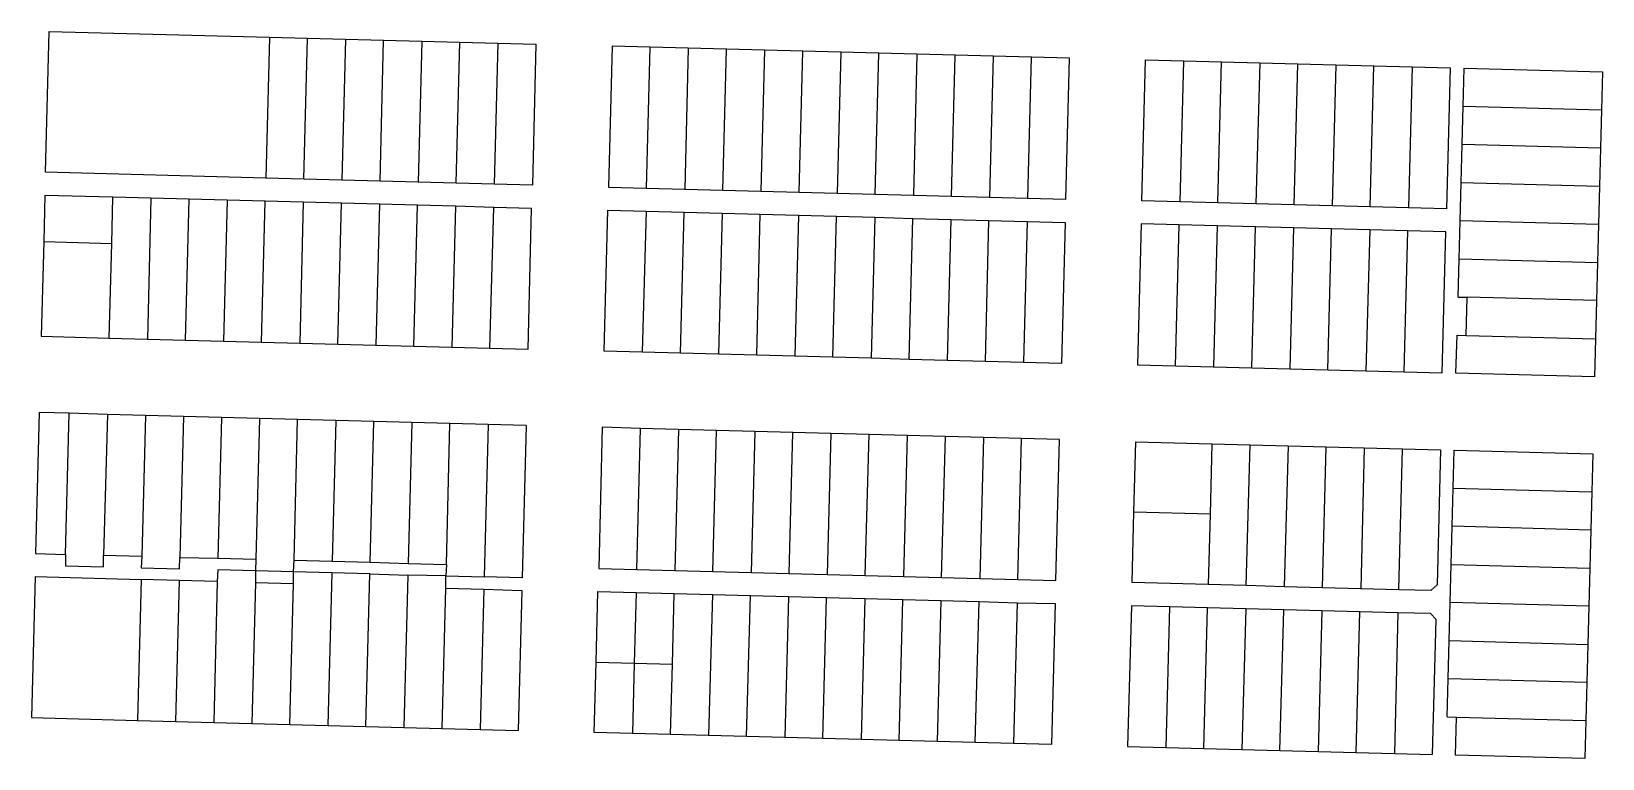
# Model space of a CAD drawing. Header units: inches. Extents: x 486468 to 494399, y 5455955 to 5460553.
# Drawn here: x 486482.7 to 486897.3, y 5456558.5 to 5456750.3 of the extents above; entities that cross this region are included whole.
import ezdxf

# ---------------------------------------------------------------- set-up
doc = ezdxf.new("R2010")
doc.units = ezdxf.units.IN
doc.header["$MEASUREMENT"] = 0
doc.layers.add('ParcelLines', color=10, linetype='Continuous')

msp = doc.modelspace()

# ---------------------------------------------------------------- linework, layer by layer
at = {"layer": 'ParcelLines', "color": 1}
for p, q in [((486486.372, 5456713.119), (486487.322, 5456750.271)), ((486487.322, 5456750.271), (486545.474, 5456748.751)), ((486545.474, 5456748.751), (486544.524, 5456711.58)), ((486545.474, 5456748.751), (486555.524, 5456748.491)), ((486555.524, 5456748.491), (486565.574, 5456748.231)), ((486565.574, 5456748.231), (486575.624, 5456747.971)), ((486574.675, 5456710.78), (486575.624, 5456747.971)), ((486575.624, 5456747.971), (486585.673, 5456747.701)), ((486585.673, 5456747.701), (486595.723, 5456747.44)), ((486595.723, 5456747.44), (486605.772, 5456747.18)), ((486605.772, 5456747.18), (486615.821, 5456746.92)), ((486615.821, 5456746.92), (486614.872, 5456709.719)), ((486635.92, 5456746.369), (486634.971, 5456709.219)), ((486645.969, 5456746.109), (486635.92, 5456746.369)), ((486645.02, 5456708.949), (486645.969, 5456746.109)), ((486656.019, 5456745.849), (486645.969, 5456746.109)), ((486666.068, 5456745.589), (486656.019, 5456745.849)), ((486676.168, 5456745.319), (486666.068, 5456745.589)), ((486676.168, 5456745.319), (486675.168, 5456708.148)), ((486686.217, 5456745.059), (486676.168, 5456745.319)), ((486685.268, 5456707.888), (486686.217, 5456745.059)), ((486696.266, 5456744.789), (486686.217, 5456745.059)), ((486706.316, 5456744.529), (486696.266, 5456744.789)), ((486716.365, 5456744.268), (486706.316, 5456744.529)), ((486716.365, 5456744.268), (486715.416, 5456707.088)), ((486726.414, 5456744.008), (486716.365, 5456744.268)), ((486736.514, 5456743.738), (486726.414, 5456744.008)), ((486746.563, 5456743.478), (486736.514, 5456743.738)), ((486756.613, 5456743.218), (486746.563, 5456743.478)), ((486755.662, 5456706.017), (486756.613, 5456743.218)), ((486775.674, 5456705.604), (486776.651, 5456742.784)), ((486776.651, 5456742.784), (486786.705, 5456742.521)), ((486786.705, 5456742.521), (486785.727, 5456705.34)), ((486786.705, 5456742.521), (486796.758, 5456742.257)), ((486795.78, 5456705.076), (486796.758, 5456742.257)), ((486796.758, 5456742.257), (486806.812, 5456741.994)), ((486806.812, 5456741.994), (486805.834, 5456704.812)), ((486806.812, 5456741.994), (486816.866, 5456741.73)), ((486815.887, 5456704.548), (486816.866, 5456741.73)), ((486816.866, 5456741.73), (486826.92, 5456741.467)), ((486826.92, 5456741.467), (486825.94, 5456704.284)), ((486826.92, 5456741.467), (486836.974, 5456741.203)), ((486835.994, 5456704.02), (486836.974, 5456741.203)), ((486836.974, 5456741.203), (486847.028, 5456740.94)), ((486847.028, 5456740.94), (486846.047, 5456703.756)), ((486847.028, 5456740.94), (486857.081, 5456740.676)), ((486857.081, 5456740.676), (486856.1, 5456703.491)), ((486860.471, 5456730.523), (486860.737, 5456740.581)), ((486860.737, 5456740.581), (486897.296, 5456739.622)), ((486897.296, 5456739.622), (486897.03, 5456729.564)), ((486860.206, 5456720.465), (486860.471, 5456730.523)), ((486860.471, 5456730.523), (486897.03, 5456729.564)), ((486897.03, 5456729.564), (486896.764, 5456719.506)), ((486859.94, 5456710.407), (486860.206, 5456720.465)), ((486896.764, 5456719.506), (486860.206, 5456720.465)), ((486896.764, 5456719.506), (486896.498, 5456709.448)), ((486544.524, 5456711.58), (486486.372, 5456713.119)), ((486554.575, 5456711.32), (486544.524, 5456711.58)), ((486564.625, 5456711.05), (486554.575, 5456711.32)), ((486574.675, 5456710.78), (486564.625, 5456711.05)), ((486584.724, 5456710.52), (486574.675, 5456710.78)), ((486594.773, 5456710.259), (486584.724, 5456710.52)), ((486604.823, 5456709.989), (486594.773, 5456710.259)), ((486614.872, 5456709.719), (486604.823, 5456709.989)), ((486634.971, 5456709.219), (486645.02, 5456708.949)), ((486645.02, 5456708.949), (486655.07, 5456708.689)), ((486655.07, 5456708.689), (486665.119, 5456708.419)), ((486665.119, 5456708.419), (486675.168, 5456708.148)), ((486859.675, 5456700.35), (486859.94, 5456710.407)), ((486859.94, 5456710.407), (486896.498, 5456709.448)), ((486896.498, 5456709.448), (486896.232, 5456699.39)), ((486486.222, 5456707.019), (486485.912, 5456694.869)), ((486504.173, 5456706.539), (486486.222, 5456707.019)), ((486503.863, 5456694.369), (486504.173, 5456706.539)), ((486514.223, 5456706.269), (486504.173, 5456706.539)), ((486514.223, 5456706.269), (486513.274, 5456669.129)), ((486524.273, 5456706.01), (486514.223, 5456706.269)), ((486523.324, 5456668.869), (486524.273, 5456706.01)), ((486534.324, 5456705.75), (486524.273, 5456706.01)), ((486534.324, 5456705.75), (486533.375, 5456668.599)), ((486544.374, 5456705.48), (486534.324, 5456705.75)), ((486554.425, 5456705.21), (486544.374, 5456705.48)), ((486554.425, 5456705.21), (486553.476, 5456668.069)), ((486564.475, 5456704.95), (486554.425, 5456705.21)), ((486574.525, 5456704.68), (486564.475, 5456704.95)), ((486574.525, 5456704.68), (486573.576, 5456667.529)), ((486584.574, 5456704.419), (486574.525, 5456704.68)), ((486583.575, 5456667.268), (486584.574, 5456704.419)), ((486594.624, 5456704.149), (486584.574, 5456704.419)), ((486604.673, 5456703.879), (486594.624, 5456704.149)), ((486675.168, 5456708.148), (486685.268, 5456707.888)), ((486685.268, 5456707.888), (486695.317, 5456707.618)), ((486695.317, 5456707.618), (486705.366, 5456707.348)), ((486705.366, 5456707.348), (486715.416, 5456707.088)), ((486715.416, 5456707.088), (486725.465, 5456706.817)), ((486725.465, 5456706.817), (486735.514, 5456706.547)), ((486735.514, 5456706.547), (486745.614, 5456706.287)), ((486745.614, 5456706.287), (486755.662, 5456706.017)), ((486785.727, 5456705.34), (486775.674, 5456705.604)), ((486795.78, 5456705.076), (486785.727, 5456705.34)), ((486805.834, 5456704.812), (486795.78, 5456705.076)), ((486815.887, 5456704.548), (486805.834, 5456704.812)), ((486825.94, 5456704.284), (486815.887, 5456704.548)), ((486835.994, 5456704.02), (486825.94, 5456704.284)), ((486614.672, 5456703.619), (486604.673, 5456703.879)), ((486613.723, 5456666.468), (486614.672, 5456703.619)), ((486633.821, 5456665.968), (486634.771, 5456703.119)), ((486634.771, 5456703.119), (486644.87, 5456702.849)), ((486644.87, 5456702.849), (486643.87, 5456665.698)), ((486644.87, 5456702.849), (486654.92, 5456702.578)), ((486654.92, 5456702.578), (486664.969, 5456702.318)), ((486664.969, 5456702.318), (486664.019, 5456665.158)), ((486664.969, 5456702.318), (486675.018, 5456702.048)), ((486674.068, 5456664.888), (486675.018, 5456702.048)), ((486675.018, 5456702.048), (486685.068, 5456701.788)), ((486685.068, 5456701.788), (486695.167, 5456701.518)), ((486694.167, 5456664.338), (486695.167, 5456701.518)), ((486695.167, 5456701.518), (486705.217, 5456701.248)), ((486705.217, 5456701.248), (486704.266, 5456664.068)), ((486705.217, 5456701.248), (486715.266, 5456700.978)), ((486715.266, 5456700.978), (486725.315, 5456700.717)), ((486725.315, 5456700.717), (486724.365, 5456663.526)), ((486725.315, 5456700.717), (486735.364, 5456700.447)), ((486735.364, 5456700.447), (486745.413, 5456700.187)), ((486745.413, 5456700.187), (486755.512, 5456699.917)), ((486755.512, 5456699.917), (486754.513, 5456662.716)), ((486846.047, 5456703.756), (486835.994, 5456704.02)), ((486856.1, 5456703.491), (486846.047, 5456703.756)), ((486859.41, 5456690.292), (486859.675, 5456700.35)), ((486896.232, 5456699.39), (486859.675, 5456700.35)), ((486775.514, 5456699.512), (486774.536, 5456662.331)), ((486785.567, 5456699.248), (486775.514, 5456699.512)), ((486784.589, 5456662.066), (486785.567, 5456699.248)), ((486795.62, 5456698.984), (486785.567, 5456699.248)), ((486795.62, 5456698.984), (486794.642, 5456661.802)), ((486805.673, 5456698.72), (486795.62, 5456698.984)), ((486804.695, 5456661.538), (486805.673, 5456698.72)), ((486815.727, 5456698.456), (486805.673, 5456698.72)), ((486815.727, 5456698.456), (486814.747, 5456661.273)), ((486825.78, 5456698.192), (486815.727, 5456698.456)), ((486824.8, 5456661.009), (486825.78, 5456698.192)), ((486835.833, 5456697.928), (486825.78, 5456698.192)), ((486835.833, 5456697.928), (486834.853, 5456660.744)), ((486845.886, 5456697.664), (486835.833, 5456697.928)), ((486844.905, 5456660.48), (486845.886, 5456697.664)), ((486855.939, 5456697.4), (486845.886, 5456697.664)), ((486854.958, 5456660.215), (486855.939, 5456697.4)), ((486896.232, 5456699.39), (486895.966, 5456689.332)), ((486485.912, 5456694.869), (486485.272, 5456669.868)), ((486485.912, 5456694.869), (486503.863, 5456694.369)), ((486503.223, 5456669.388), (486503.863, 5456694.369)), ((486859.144, 5456680.234), (486859.41, 5456690.292)), ((486859.41, 5456690.292), (486895.966, 5456689.332)), ((486895.966, 5456689.332), (486895.701, 5456679.274)), ((486859.144, 5456680.234), (486861.58, 5456680.17)), ((486861.315, 5456670.113), (486861.58, 5456680.17)), ((486895.701, 5456679.274), (486861.58, 5456680.17)), ((486895.701, 5456679.274), (486895.435, 5456669.216)), ((486485.272, 5456669.868), (486503.223, 5456669.388)), ((486503.223, 5456669.388), (486513.274, 5456669.129)), ((486513.274, 5456669.129), (486523.324, 5456668.869)), ((486523.324, 5456668.869), (486533.375, 5456668.599)), ((486533.375, 5456668.599), (486543.425, 5456668.329)), ((486543.425, 5456668.329), (486553.476, 5456668.069)), ((486553.476, 5456668.069), (486563.526, 5456667.799)), ((486563.526, 5456667.799), (486573.576, 5456667.529)), ((486573.576, 5456667.529), (486583.575, 5456667.268)), ((486583.575, 5456667.268), (486593.624, 5456667.008)), ((486593.624, 5456667.008), (486603.674, 5456666.738)), ((486603.674, 5456666.738), (486613.723, 5456666.468)), ((486858.613, 5456660.119), (486858.879, 5456670.177)), ((486858.879, 5456670.177), (486861.315, 5456670.113)), ((486861.315, 5456670.113), (486895.435, 5456669.216)), ((486895.435, 5456669.216), (486895.169, 5456659.157)), ((486643.87, 5456665.698), (486633.821, 5456665.968)), ((486653.969, 5456665.428), (486643.87, 5456665.698)), ((486664.019, 5456665.158), (486653.969, 5456665.428)), ((486674.068, 5456664.888), (486664.019, 5456665.158)), ((486684.118, 5456664.618), (486674.068, 5456664.888)), ((486694.167, 5456664.338), (486684.118, 5456664.618)), ((486704.266, 5456664.068), (486694.167, 5456664.338)), ((486714.316, 5456663.797), (486704.266, 5456664.068)), ((486724.365, 5456663.526), (486714.316, 5456663.797)), ((486734.414, 5456663.256), (486724.365, 5456663.526)), ((486744.464, 5456662.986), (486734.414, 5456663.256)), ((486754.513, 5456662.716), (486744.464, 5456662.986)), ((486774.536, 5456662.331), (486784.589, 5456662.066)), ((486784.589, 5456662.066), (486794.642, 5456661.802)), ((486794.642, 5456661.802), (486804.695, 5456661.538)), ((486804.695, 5456661.538), (486814.747, 5456661.273)), ((486814.747, 5456661.273), (486824.8, 5456661.009)), ((486824.8, 5456661.009), (486834.853, 5456660.744)), ((486834.853, 5456660.744), (486844.905, 5456660.48)), ((486844.905, 5456660.48), (486854.958, 5456660.215)), ((486895.169, 5456659.157), (486858.613, 5456660.119)), ((486484.722, 5456649.768), (486483.772, 5456612.567)), ((486492.672, 5456649.558), (486484.722, 5456649.768)), ((486491.673, 5456612.367), (486492.672, 5456649.558)), ((486502.723, 5456649.288), (486492.672, 5456649.558)), ((486512.773, 5456649.018), (486502.723, 5456649.288)), ((486512.773, 5456649.018), (486511.774, 5456611.867)), ((486522.774, 5456648.758), (486512.773, 5456649.018)), ((486522.774, 5456648.758), (486521.874, 5456611.567)), ((486532.824, 5456648.488), (486522.774, 5456648.758)), ((486542.875, 5456648.228), (486532.824, 5456648.488)), ((486552.925, 5456647.969), (486542.875, 5456648.228)), ((486551.976, 5456610.818), (486552.925, 5456647.969)), ((486562.976, 5456647.699), (486552.925, 5456647.969)), ((486562.976, 5456647.699), (486562.026, 5456610.568)), ((486573.025, 5456647.429), (486562.976, 5456647.699)), ((486583.074, 5456647.168), (486573.025, 5456647.429)), ((486583.074, 5456647.168), (486582.125, 5456609.967)), ((486593.124, 5456646.898), (486583.074, 5456647.168)), ((486592.175, 5456609.717), (486593.124, 5456646.898)), ((486603.173, 5456646.628), (486593.124, 5456646.898)), ((486613.222, 5456646.368), (486603.173, 5456646.628)), ((486613.222, 5456646.368), (486612.173, 5456606.167)), ((486633.321, 5456645.867), (486632.372, 5456608.667)), ((486643.371, 5456645.597), (486633.321, 5456645.867)), ((486653.42, 5456645.327), (486643.371, 5456645.597)), ((486663.469, 5456645.057), (486653.42, 5456645.327)), ((486673.569, 5456644.787), (486663.469, 5456645.057)), ((486683.618, 5456644.517), (486673.569, 5456644.787)), ((486682.619, 5456607.337), (486683.618, 5456644.517)), ((486693.667, 5456644.237), (486683.618, 5456644.517)), ((486703.717, 5456643.967), (486693.667, 5456644.237)), ((486713.766, 5456643.697), (486703.717, 5456643.967)), ((486713.766, 5456643.697), (486712.817, 5456606.537)), ((486723.865, 5456643.426), (486713.766, 5456643.697)), ((486733.915, 5456643.156), (486723.865, 5456643.426)), ((486743.964, 5456642.886), (486733.915, 5456643.156)), ((486754.013, 5456642.616), (486743.964, 5456642.886)), ((486753.014, 5456605.465), (486754.013, 5456642.616)), ((486773.612, 5456623.516), (486774.112, 5456642.066)), ((486774.112, 5456642.066), (486794.211, 5456641.546)), ((486794.211, 5456641.546), (486793.711, 5456622.966)), ((486794.211, 5456641.546), (486804.26, 5456641.276)), ((486804.26, 5456641.276), (486814.309, 5456641.016)), ((486814.309, 5456641.016), (486824.359, 5456640.756)), ((486824.359, 5456640.756), (486834.408, 5456640.486)), ((486834.408, 5456640.486), (486844.457, 5456640.226)), ((486844.457, 5456640.226), (486854.507, 5456639.966)), ((486854.507, 5456639.966), (486853.607, 5456604.315)), ((486857.897, 5456629.815), (486858.157, 5456639.866)), ((486858.157, 5456639.866), (486894.704, 5456638.865)), ((486894.704, 5456638.865), (486894.444, 5456628.815)), ((486857.637, 5456619.765), (486857.897, 5456629.815)), ((486894.444, 5456628.815), (486894.175, 5456618.765)), ((486773.113, 5456604.915), (486773.612, 5456623.516)), ((486793.711, 5456622.966), (486773.612, 5456623.516)), ((486857.367, 5456609.715), (486857.637, 5456619.765)), ((486894.175, 5456618.765), (486893.915, 5456608.715)), ((486483.772, 5456612.567), (486491.673, 5456612.367)), ((486491.673, 5456612.367), (486491.623, 5456609.317)), ((486491.623, 5456609.317), (486501.673, 5456609.067)), ((486501.673, 5456609.067), (486501.723, 5456612.117)), ((486501.723, 5456612.117), (486511.774, 5456611.867)), ((486511.774, 5456611.867), (486511.674, 5456608.817)), ((486511.674, 5456608.817), (486521.774, 5456608.517)), ((486521.774, 5456608.517), (486521.874, 5456611.567)), ((486521.874, 5456611.567), (486531.875, 5456611.318)), ((486531.875, 5456611.318), (486541.925, 5456611.068)), ((486541.925, 5456611.068), (486541.825, 5456608.018)), ((486551.876, 5456607.718), (486551.976, 5456610.818)), ((486551.976, 5456610.818), (486562.026, 5456610.568)), ((486562.026, 5456610.568), (486572.076, 5456610.318)), ((486572.076, 5456610.318), (486582.125, 5456609.967)), ((486582.125, 5456609.967), (486592.175, 5456609.717)), ((486592.175, 5456609.717), (486592.075, 5456606.667)), ((486857.107, 5456599.665), (486857.367, 5456609.715)), ((486893.915, 5456608.715), (486893.654, 5456598.665)), ((486483.622, 5456606.517), (486482.673, 5456569.316)), ((486483.622, 5456606.517), (486511.624, 5456605.767)), ((486511.624, 5456605.767), (486510.674, 5456568.576)), ((486521.674, 5456605.497), (486511.624, 5456605.767)), ((486521.674, 5456605.497), (486520.725, 5456568.316)), ((486531.725, 5456605.217), (486521.674, 5456605.497)), ((486531.825, 5456608.267), (486531.725, 5456605.217)), ((486541.825, 5456608.018), (486531.825, 5456608.267)), ((486541.775, 5456604.968), (486540.826, 5456567.777)), ((486541.825, 5456608.018), (486541.775, 5456604.968)), ((486541.775, 5456604.968), (486551.826, 5456604.668)), ((486551.876, 5456607.718), (486541.825, 5456608.018)), ((486550.827, 5456567.517), (486551.826, 5456604.668)), ((486551.826, 5456604.668), (486551.876, 5456607.718)), ((486561.926, 5456607.468), (486551.876, 5456607.718)), ((486571.976, 5456607.218), (486561.926, 5456607.468)), ((486570.927, 5456566.976), (486571.976, 5456607.218)), ((486571.976, 5456607.218), (486582.025, 5456606.917)), ((486582.025, 5456606.917), (486580.976, 5456566.716)), ((486592.075, 5456606.667), (486582.025, 5456606.917)), ((486591.991, 5456603.467), (486592.075, 5456606.667)), ((486592.075, 5456606.667), (486602.124, 5456606.417)), ((486612.173, 5456606.167), (486602.124, 5456606.417)), ((486632.372, 5456608.667), (486642.421, 5456608.397)), ((486642.421, 5456608.397), (486652.471, 5456608.137)), ((486652.471, 5456608.137), (486662.52, 5456607.867)), ((486662.52, 5456607.867), (486672.569, 5456607.597)), ((486672.569, 5456607.597), (486682.619, 5456607.337)), ((486682.619, 5456607.337), (486692.668, 5456607.067)), ((486692.668, 5456607.067), (486702.717, 5456606.807)), ((486702.717, 5456606.807), (486712.817, 5456606.537)), ((486712.817, 5456606.537), (486722.866, 5456606.265)), ((486722.866, 5456606.265), (486732.915, 5456606.005)), ((486732.915, 5456606.005), (486742.965, 5456605.735)), ((486742.965, 5456605.735), (486753.014, 5456605.465)), ((486793.211, 5456604.385), (486773.113, 5456604.915)), ((486591.991, 5456603.467), (486602.024, 5456603.167)), ((486602.024, 5456603.167), (486601.075, 5456566.186)), ((486602.024, 5456603.167), (486612.073, 5456602.867)), ((486612.073, 5456602.867), (486611.124, 5456565.916)), ((486631.702, 5456583.966), (486632.172, 5456602.567)), ((486632.172, 5456602.567), (486642.221, 5456602.297)), ((486642.221, 5456602.297), (486641.742, 5456583.696)), ((486642.221, 5456602.297), (486652.321, 5456602.027)), ((486652.321, 5456602.027), (486662.37, 5456601.767)), ((486662.37, 5456601.767), (486661.371, 5456564.576)), ((486662.37, 5456601.767), (486672.419, 5456601.497)), ((486671.42, 5456564.316), (486672.419, 5456601.497)), ((486672.419, 5456601.497), (486682.469, 5456601.226)), ((486682.469, 5456601.226), (486692.518, 5456600.966)), ((486691.519, 5456563.796), (486692.518, 5456600.966)), ((486692.518, 5456600.966), (486702.567, 5456600.696)), ((486702.567, 5456600.696), (486701.618, 5456563.526)), ((486702.567, 5456600.696), (486712.617, 5456600.426)), ((486712.617, 5456600.426), (486722.666, 5456600.165)), ((486803.261, 5456604.115), (486793.211, 5456604.385)), ((486813.31, 5456603.845), (486803.261, 5456604.115)), ((486823.409, 5456603.575), (486813.31, 5456603.845)), ((486833.459, 5456603.315), (486823.409, 5456603.575)), ((486843.508, 5456603.045), (486833.459, 5456603.315)), ((486852.008, 5456602.815), (486843.508, 5456603.045)), ((486853.607, 5456604.315), (486852.008, 5456602.815)), ((486722.666, 5456600.165), (486732.765, 5456599.895)), ((486731.765, 5456562.735), (486732.765, 5456599.895)), ((486732.765, 5456599.895), (486742.815, 5456599.625)), ((486742.815, 5456599.625), (486752.864, 5456599.365)), ((486752.864, 5456599.365), (486751.864, 5456562.215)), ((486772.963, 5456598.815), (486771.962, 5456561.665)), ((486783.012, 5456598.555), (486772.963, 5456598.815)), ((486793.062, 5456598.295), (486783.012, 5456598.555)), ((486803.111, 5456598.035), (486793.062, 5456598.295)), ((486813.16, 5456597.765), (486803.111, 5456598.035)), ((486812.16, 5456560.615), (486813.16, 5456597.765)), ((486823.21, 5456597.505), (486813.16, 5456597.765)), ((486833.259, 5456597.245), (486823.21, 5456597.505)), ((486843.308, 5456596.985), (486833.259, 5456597.245)), ((486851.858, 5456596.765), (486843.308, 5456596.985)), ((486853.358, 5456595.165), (486851.858, 5456596.765)), ((486856.847, 5456589.615), (486857.107, 5456599.665)), ((486893.654, 5456598.665), (486857.107, 5456599.665)), ((486893.654, 5456598.665), (486893.394, 5456588.614)), ((486852.407, 5456559.565), (486853.358, 5456595.165)), ((486856.587, 5456579.565), (486856.847, 5456589.615)), ((486893.394, 5456588.614), (486893.124, 5456578.564)), ((486631.223, 5456565.366), (486631.702, 5456583.966)), ((486641.742, 5456583.696), (486651.821, 5456583.416)), ((486856.317, 5456569.515), (486856.587, 5456579.565)), ((486893.124, 5456578.564), (486892.864, 5456568.564)), ((486482.673, 5456569.316), (486510.674, 5456568.576)), ((486510.674, 5456568.576), (486520.725, 5456568.316)), ((486520.725, 5456568.316), (486530.776, 5456568.047)), ((486530.776, 5456568.047), (486540.826, 5456567.777)), ((486540.826, 5456567.777), (486550.827, 5456567.517)), ((486550.827, 5456567.517), (486560.877, 5456567.247)), ((486560.877, 5456567.247), (486570.927, 5456566.976)), ((486856.317, 5456569.515), (486858.756, 5456569.452)), ((486858.494, 5456559.402), (486858.756, 5456569.452)), ((486858.756, 5456569.452), (486892.864, 5456568.564)), ((486892.864, 5456568.564), (486892.604, 5456558.514)), ((486570.927, 5456566.976), (486580.976, 5456566.716)), ((486580.976, 5456566.716), (486591.026, 5456566.456)), ((486591.026, 5456566.456), (486601.075, 5456566.186)), ((486601.075, 5456566.186), (486611.124, 5456565.916)), ((486641.272, 5456565.106), (486631.223, 5456565.366)), ((486651.322, 5456564.836), (486641.272, 5456565.106)), ((486661.371, 5456564.576), (486651.322, 5456564.836)), ((486671.42, 5456564.316), (486661.371, 5456564.576)), ((486681.47, 5456564.056), (486671.42, 5456564.316)), ((486691.519, 5456563.796), (486681.47, 5456564.056)), ((486701.618, 5456563.526), (486691.519, 5456563.796)), ((486711.668, 5456563.266), (486701.618, 5456563.526)), ((486721.717, 5456563.005), (486711.668, 5456563.266)), ((486731.765, 5456562.735), (486721.717, 5456563.005)), ((486741.815, 5456562.475), (486731.765, 5456562.735)), ((486751.864, 5456562.215), (486741.815, 5456562.475)), ((486771.962, 5456561.665), (486782.012, 5456561.405)), ((486782.012, 5456561.405), (486792.061, 5456561.135)), ((486792.061, 5456561.135), (486802.11, 5456560.875)), ((486802.11, 5456560.875), (486812.16, 5456560.615)), ((486812.16, 5456560.615), (486822.259, 5456560.345)), ((486822.259, 5456560.345), (486832.308, 5456560.085)), ((486832.308, 5456560.085), (486842.358, 5456559.825)), ((486842.358, 5456559.825), (486852.407, 5456559.565)), ((486892.604, 5456558.514), (486858.494, 5456559.402))]:
    msp.add_line(p, q, dxfattribs=at)
for points in [[(486554.575, 5456711.32), (486555.524, 5456748.471), (486555.524, 5456748.491)], [(486565.574, 5456748.231), (486565.574, 5456748.221), (486564.625, 5456711.07), (486564.625, 5456711.05)], [(486585.673, 5456747.701), (486585.673, 5456747.671), (486584.724, 5456710.52)], [(486594.773, 5456710.259), (486594.773, 5456710.269), (486595.723, 5456747.42), (486595.723, 5456747.44)], [(486605.772, 5456747.18), (486605.772, 5456747.17), (486604.823, 5456710.019), (486604.823, 5456709.989)], [(486656.019, 5456745.849), (486656.019, 5456745.819), (486655.07, 5456708.689)], [(486665.119, 5456708.419), (486666.068, 5456745.569), (486666.068, 5456745.589)], [(486696.266, 5456744.789), (486696.266, 5456744.769), (486695.317, 5456707.618)], [(486705.366, 5456707.348), (486706.316, 5456744.519), (486706.316, 5456744.529)], [(486725.465, 5456706.817), (486726.414, 5456743.968), (486726.414, 5456744.008)], [(486736.514, 5456743.738), (486736.514, 5456743.718), (486735.514, 5456706.547)], [(486745.614, 5456706.287), (486746.563, 5456743.468), (486746.563, 5456743.478)], [(486543.425, 5456668.329), (486544.374, 5456705.47), (486544.374, 5456705.48)], [(486563.526, 5456667.799), (486563.526, 5456667.819), (486564.475, 5456704.95)], [(486594.624, 5456704.149), (486593.624, 5456667.018), (486593.624, 5456667.008)], [(486603.674, 5456666.738), (486603.674, 5456666.768), (486604.673, 5456703.879)], [(486653.969, 5456665.428), (486654.92, 5456702.568), (486654.92, 5456702.578)], [(486685.068, 5456701.788), (486685.068, 5456701.768), (486684.118, 5456664.618)], [(486714.316, 5456663.797), (486714.316, 5456663.817), (486715.266, 5456700.968), (486715.266, 5456700.978)], [(486734.414, 5456663.256), (486734.414, 5456663.266), (486735.364, 5456700.447)], [(486745.413, 5456700.187), (486745.413, 5456700.167), (486744.464, 5456663.016), (486744.464, 5456662.986)], [(486502.723, 5456649.288), (486502.723, 5456649.268), (486501.723, 5456612.117)], [(486532.824, 5456648.488), (486532.824, 5456648.468), (486531.875, 5456611.318)], [(486542.875, 5456648.228), (486542.875, 5456648.218), (486541.925, 5456611.068)], [(486572.076, 5456610.318), (486573.025, 5456647.419), (486573.025, 5456647.429)], [(486603.173, 5456646.628), (486603.173, 5456646.618), (486602.124, 5456606.417)], [(486642.421, 5456608.397), (486643.371, 5456645.567), (486643.371, 5456645.597)], [(486653.42, 5456645.327), (486653.42, 5456645.317), (486652.471, 5456608.137)], [(486662.52, 5456607.867), (486663.469, 5456645.017), (486663.469, 5456645.057)], [(486673.569, 5456644.787), (486673.569, 5456644.767), (486672.569, 5456607.597)], [(486693.667, 5456644.237), (486693.667, 5456644.217), (486692.668, 5456607.067)], [(486702.717, 5456606.807), (486702.717, 5456606.817), (486703.717, 5456643.967)], [(486722.866, 5456606.265), (486723.865, 5456643.416), (486723.865, 5456643.426)], [(486733.915, 5456643.156), (486732.915, 5456606.015), (486732.915, 5456606.005)], [(486742.965, 5456605.735), (486743.964, 5456642.866), (486743.964, 5456642.886)], [(486803.261, 5456604.115), (486804.26, 5456641.266), (486804.26, 5456641.276)], [(486814.309, 5456641.016), (486813.31, 5456603.865), (486813.31, 5456603.845)], [(486823.409, 5456603.575), (486823.409, 5456603.615), (486824.359, 5456640.756)], [(486834.408, 5456640.486), (486834.408, 5456640.466), (486833.459, 5456603.315)], [(486843.508, 5456603.045), (486843.508, 5456603.065), (486844.457, 5456640.216), (486844.457, 5456640.226)], [(486857.897, 5456629.815), (486857.907, 5456629.815), (486894.444, 5456628.815)], [(486793.711, 5456622.966), (486793.211, 5456604.415), (486793.211, 5456604.385)], [(486894.175, 5456618.765), (486857.657, 5456619.765), (486857.637, 5456619.765)], [(486857.367, 5456609.715), (486857.407, 5456609.715), (486893.915, 5456608.715)], [(486531.725, 5456605.217), (486530.776, 5456568.067), (486530.776, 5456568.047)], [(486561.926, 5456607.468), (486560.877, 5456567.267), (486560.877, 5456567.247)], [(486591.026, 5456566.456), (486591.026, 5456566.466), (486591.991, 5456603.467)], [(486651.821, 5456583.416), (486652.321, 5456602.017), (486652.321, 5456602.027)], [(486682.469, 5456601.226), (486682.469, 5456601.216), (486681.47, 5456564.066), (486681.47, 5456564.056)], [(486711.668, 5456563.266), (486712.617, 5456600.416), (486712.617, 5456600.426)], [(486722.666, 5456600.165), (486721.717, 5456563.015), (486721.717, 5456563.005)], [(486742.815, 5456599.625), (486742.815, 5456599.615), (486741.815, 5456562.475)], [(486783.012, 5456598.555), (486782.012, 5456561.415), (486782.012, 5456561.405)], [(486792.061, 5456561.135), (486792.061, 5456561.165), (486793.062, 5456598.295)], [(486803.111, 5456598.035), (486803.111, 5456598.015), (486802.11, 5456560.875)], [(486823.21, 5456597.505), (486822.259, 5456560.365), (486822.259, 5456560.345)], [(486832.308, 5456560.085), (486833.259, 5456597.215), (486833.259, 5456597.245)], [(486843.308, 5456596.985), (486843.308, 5456596.965), (486842.358, 5456559.825)], [(486856.847, 5456589.615), (486856.857, 5456589.615), (486893.394, 5456588.614)], [(486631.702, 5456583.966), (486631.722, 5456583.966), (486641.742, 5456583.696)], [(486641.742, 5456583.696), (486641.272, 5456565.116), (486641.272, 5456565.106)], [(486651.322, 5456564.836), (486651.322, 5456564.866), (486651.821, 5456583.416)], [(486893.124, 5456578.564), (486856.607, 5456579.565), (486856.587, 5456579.565)]]:
    msp.add_lwpolyline(points, dxfattribs=at)

doc.saveas('drawing.dxf')
